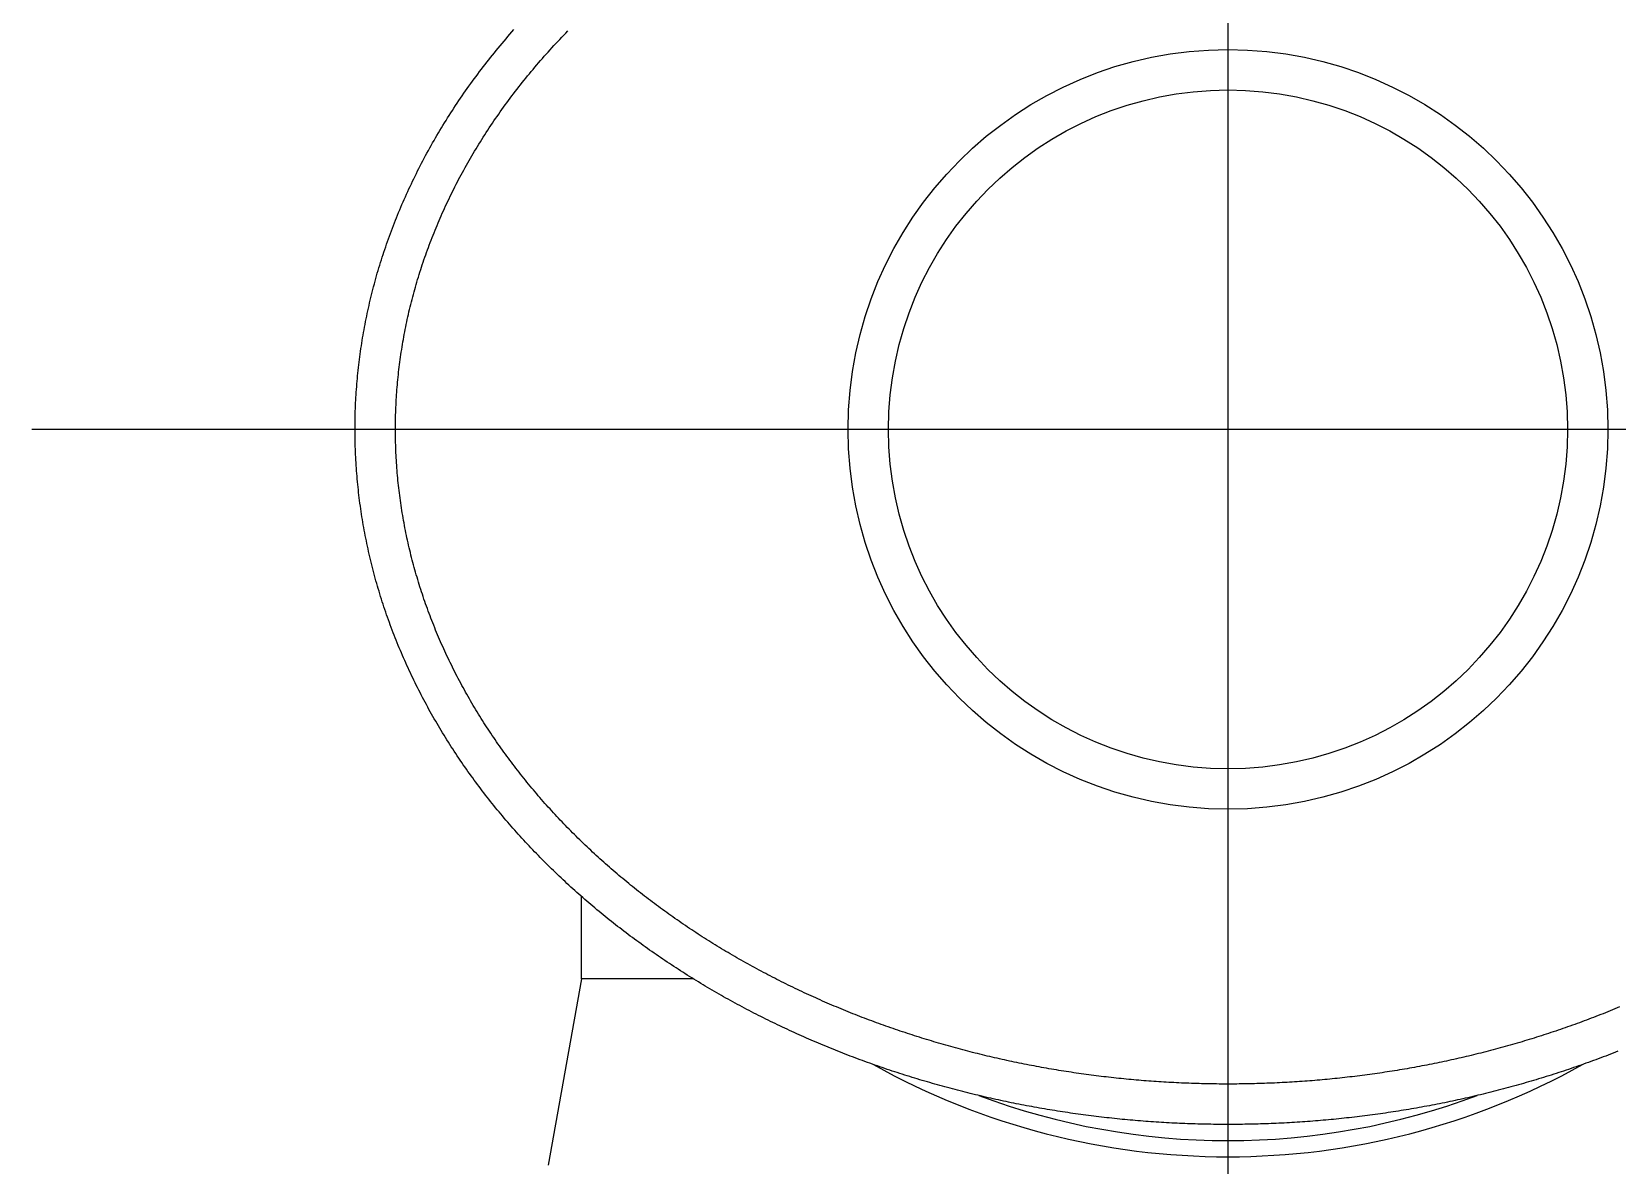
# Model space of a CAD drawing. Extents: x -10.3 to 47.7, y -18.9 to 27.3.
# Drawn here: x 32.94 to 42.75, y 16.25 to 23.26 of the extents above; entities that cross this region are included whole.
import ezdxf

# ---------------------------------------------------------------- set-up
doc = ezdxf.new("R2010")
doc.units = 0
doc.linetypes.add('CENTER', pattern=[50.8, 31.75, -6.35, 6.35, -6.35])
doc.layers.get('0').update_dxf_attribs({"linetype": 'CONTINUOUS'})
doc.layers.add('CENTER', color=1, linetype='CENTER')

msp = doc.modelspace()

# ---------------------------------------------------------------- linework, layer by layer
at = {"color": 7, "linetype": 'CONTINUOUS'}
for p, q in [((36.344192, 17.4), (36.344192, 17.911299)), ((36.344192, 17.4), (36.138346, 16.247263)), ((37.038275, 17.4), (36.344192, 17.4))]:
    msp.add_line(p, q, dxfattribs=at)
at = {"color": 7}
for points in [[(42.7567, 16.953, 0), (42.7415, 16.947, 0), (42.7264, 16.941, 0), (42.7112, 16.9351, 0), (42.696, 16.9292, 0), (42.6808, 16.9234, 0), (42.6656, 16.9176, 0), (42.6504, 16.9119, 0), (42.6352, 16.9062, 0), (42.6199, 16.9005, 0), (42.6047, 16.8949, 0), (42.5894, 16.8893, 0), (42.5741, 16.8838, 0), (42.5588, 16.8783, 0), (42.5435, 16.8728, 0), (42.5282, 16.8674, 0), (42.5129, 16.862, 0), (42.4976, 16.8567, 0), (42.4822, 16.8514, 0), (42.4668, 16.8461, 0), (42.4515, 16.8409, 0), (42.4361, 16.8358, 0), (42.4207, 16.8306, 0), (42.4053, 16.8255, 0), (42.3899, 16.8205, 0), (42.3744, 16.8155, 0), (42.359, 16.8105, 0), (42.3435, 16.8056, 0), (42.3281, 16.8007, 0), (42.3126, 16.7958, 0), (42.2971, 16.791, 0), (42.2816, 16.7863, 0), (42.2661, 16.7815, 0), (42.2506, 16.7768, 0), (42.235, 16.7722, 0), (42.2195, 16.7676, 0), (42.2039, 16.763, 0), (42.1884, 16.7585, 0), (42.1728, 16.754, 0), (42.1572, 16.7496, 0), (42.1416, 16.7452, 0), (42.126, 16.7408, 0), (42.1104, 16.7365, 0), (42.0948, 16.7322, 0), (42.0791, 16.7279, 0), (42.0635, 16.7237, 0), (42.0478, 16.7196, 0), (42.0322, 16.7154, 0), (42.0165, 16.7114, 0), (42.0008, 16.7073, 0), (41.9851, 16.7033, 0), (41.9694, 16.6993, 0), (41.9537, 16.6954, 0), (41.938, 16.6915, 0), (41.9223, 16.6877, 0), (41.9065, 16.6839, 0), (41.8908, 16.6801, 0), (41.875, 16.6764, 0), (41.8593, 16.6727, 0), (41.8435, 16.669, 0), (41.8277, 16.6654, 0), (41.812, 16.6618, 0), (41.7962, 16.6583, 0), (41.7804, 16.6548, 0), (41.7645, 16.6514, 0), (41.7487, 16.648, 0), (41.7329, 16.6446, 0), (41.7171, 16.6412, 0), (41.7012, 16.638, 0), (41.6854, 16.6347, 0), (41.6695, 16.6315, 0), (41.6537, 16.6283, 0), (41.6378, 16.6252, 0), (41.6219, 16.6221, 0), (41.606, 16.619, 0), (41.5901, 16.616, 0), (41.5742, 16.613, 0), (41.5583, 16.6101, 0), (41.5424, 16.6072, 0), (41.5265, 16.6043, 0), (41.5106, 16.6015, 0), (41.4946, 16.5987, 0), (41.4787, 16.5959, 0), (41.4627, 16.5932, 0), (41.4468, 16.5906, 0), (41.4308, 16.5879, 0), (41.4149, 16.5854, 0), (41.3989, 16.5828, 0), (41.3829, 16.5803, 0), (41.3669, 16.5778, 0), (41.3509, 16.5754, 0), (41.335, 16.573, 0), (41.319, 16.5706, 0), (41.3029, 16.5683, 0), (41.2869, 16.566, 0), (41.2709, 16.5638, 0), (41.2549, 16.5616, 0), (41.2389, 16.5594, 0), (41.2228, 16.5573, 0), (41.2068, 16.5552, 0), (41.1908, 16.5532, 0), (41.1747, 16.5512, 0), (41.1587, 16.5492, 0), (41.1426, 16.5473, 0), (41.1266, 16.5454, 0), (41.1105, 16.5435, 0), (41.0944, 16.5417, 0), (41.0784, 16.5399, 0), (41.0623, 16.5382, 0), (41.0462, 16.5365, 0), (41.0301, 16.5348, 0), (41.014, 16.5332, 0), (40.998, 16.5316, 0), (40.9819, 16.5301, 0), (40.9658, 16.5286, 0), (40.9497, 16.5271, 0), (40.9336, 16.5257, 0), (40.9174, 16.5243, 0), (40.9013, 16.5229, 0), (40.8852, 16.5216, 0), (40.8691, 16.5203, 0), (40.853, 16.5191, 0), (40.8369, 16.5179, 0), (40.8207, 16.5168, 0), (40.8046, 16.5156, 0), (40.7885, 16.5146, 0), (40.7723, 16.5135, 0), (40.7562, 16.5125, 0), (40.7401, 16.5115, 0), (40.7239, 16.5106, 0), (40.7078, 16.5097, 0), (40.6916, 16.5089, 0), (40.6755, 16.5081, 0), (40.6593, 16.5073, 0), (40.6432, 16.5066, 0), (40.627, 16.5059, 0), (40.6109, 16.5052, 0), (40.5947, 16.5046, 0), (40.5786, 16.504, 0), (40.5624, 16.5035, 0), (40.5462, 16.503, 0), (40.5301, 16.5025, 0), (40.5139, 16.5021, 0), (40.4978, 16.5017, 0), (40.4816, 16.5014, 0), (40.4654, 16.5011, 0), (40.4493, 16.5008, 0), (40.4331, 16.5006, 0), (40.4169, 16.5004, 0), (40.4008, 16.5002, 0), (40.3846, 16.5001, 0), (40.3684, 16.5, 0), (40.3523, 16.5, 0), (40.3361, 16.5, 0), (40.3199, 16.5, 0), (40.3038, 16.5001, 0), (40.2876, 16.5002, 0), (40.2714, 16.5004, 0), (40.2553, 16.5006, 0), (40.2391, 16.5008, 0), (40.2229, 16.5011, 0), (40.2068, 16.5014, 0), (40.1906, 16.5017, 0), (40.1744, 16.5021, 0), (40.1583, 16.5025, 0), (40.1421, 16.503, 0), (40.126, 16.5035, 0), (40.1098, 16.504, 0), (40.0937, 16.5046, 0), (40.0775, 16.5052, 0), (40.0613, 16.5059, 0), (40.0452, 16.5066, 0), (40.029, 16.5073, 0), (40.0129, 16.5081, 0), (39.9967, 16.5089, 0), (39.9806, 16.5098, 0), (39.9645, 16.5106, 0), (39.9483, 16.5116, 0), (39.9322, 16.5125, 0), (39.916, 16.5135, 0), (39.8999, 16.5146, 0), (39.8838, 16.5157, 0), (39.8676, 16.5168, 0), (39.8515, 16.5179, 0), (39.8354, 16.5191, 0), (39.8193, 16.5204, 0), (39.8032, 16.5216, 0), (39.787, 16.5229, 0), (39.7709, 16.5243, 0), (39.7548, 16.5257, 0), (39.7387, 16.5271, 0), (39.7226, 16.5286, 0), (39.7065, 16.5301, 0), (39.6904, 16.5316, 0), (39.6743, 16.5332, 0), (39.6582, 16.5348, 0), (39.6422, 16.5365, 0), (39.6261, 16.5382, 0), (39.61, 16.5399, 0), (39.5939, 16.5417, 0), (39.5779, 16.5435, 0), (39.5618, 16.5454, 0), (39.5458, 16.5472, 0), (39.5297, 16.5492, 0), (39.5137, 16.5511, 0), (39.4976, 16.5531, 0), (39.4816, 16.5552, 0), (39.4655, 16.5573, 0), (39.4495, 16.5594, 0), (39.4335, 16.5616, 0), (39.4175, 16.5638, 0), (39.4014, 16.566, 0), (39.3854, 16.5683, 0), (39.3694, 16.5706, 0), (39.3534, 16.573, 0), (39.3374, 16.5754, 0), (39.3215, 16.5778, 0), (39.3055, 16.5803, 0), (39.2895, 16.5828, 0), (39.2735, 16.5853, 0), (39.2576, 16.5879, 0), (39.2416, 16.5905, 0), (39.2256, 16.5932, 0), (39.2097, 16.5959, 0), (39.1938, 16.5987, 0), (39.1778, 16.6015, 0), (39.1619, 16.6043, 0), (39.146, 16.6071, 0), (39.1301, 16.61, 0), (39.1142, 16.613, 0), (39.0983, 16.616, 0), (39.0824, 16.619, 0), (39.0665, 16.6221, 0), (39.0506, 16.6252, 0), (39.0347, 16.6283, 0), (39.0189, 16.6315, 0), (39.003, 16.6347, 0), (38.9872, 16.6379, 0), (38.9713, 16.6412, 0), (38.9555, 16.6446, 0), (38.9397, 16.648, 0), (38.9238, 16.6514, 0), (38.908, 16.6548, 0), (38.8922, 16.6583, 0), (38.8764, 16.6619, 0), (38.8607, 16.6654, 0), (38.8449, 16.669, 0), (38.8291, 16.6727, 0), (38.8133, 16.6764, 0), (38.7976, 16.6801, 0), (38.7818, 16.6839, 0), (38.7661, 16.6877, 0), (38.7504, 16.6915, 0), (38.7347, 16.6954, 0), (38.719, 16.6994, 0), (38.7033, 16.7033, 0), (38.6876, 16.7073, 0), (38.6719, 16.7114, 0), (38.6562, 16.7155, 0), (38.6406, 16.7196, 0), (38.6249, 16.7238, 0), (38.6093, 16.728, 0), (38.5936, 16.7322, 0), (38.578, 16.7365, 0), (38.5624, 16.7408, 0), (38.5468, 16.7452, 0), (38.5312, 16.7496, 0), (38.5156, 16.754, 0), (38.5, 16.7585, 0), (38.4845, 16.7631, 0), (38.4689, 16.7676, 0), (38.4534, 16.7722, 0), (38.4378, 16.7769, 0), (38.4223, 16.7816, 0), (38.4068, 16.7863, 0), (38.3913, 16.791, 0), (38.3758, 16.7959, 0), (38.3603, 16.8007, 0), (38.3448, 16.8056, 0), (38.3294, 16.8105, 0), (38.3139, 16.8155, 0), (38.2985, 16.8205, 0), (38.2831, 16.8255, 0), (38.2676, 16.8306, 0), (38.2522, 16.8358, 0), (38.2368, 16.8409, 0), (38.2215, 16.8462, 0), (38.2061, 16.8514, 0), (38.1907, 16.8567, 0), (38.1754, 16.862, 0), (38.16, 16.8674, 0), (38.1447, 16.8728, 0), (38.1294, 16.8783, 0), (38.1141, 16.8838, 0), (38.0988, 16.8893, 0), (38.0836, 16.8949, 0), (38.0683, 16.9005, 0), (38.053, 16.9062, 0), (38.0378, 16.9119, 0), (38.0226, 16.9177, 0), (38.0074, 16.9234, 0), (37.9922, 16.9293, 0), (37.977, 16.9351, 0), (37.9618, 16.9411, 0), (37.9467, 16.947, 0), (37.9316, 16.953, 0), (37.9164, 16.959, 0), (37.9013, 16.9651, 0), (37.8862, 16.9712, 0), (37.8712, 16.9774, 0), (37.8561, 16.9836, 0), (37.841, 16.9898, 0), (37.826, 16.9961, 0), (37.811, 17.0025, 0), (37.796, 17.0088, 0), (37.781, 17.0152, 0), (37.766, 17.0217, 0), (37.7511, 17.0282, 0), (37.7361, 17.0347, 0), (37.7212, 17.0413, 0), (37.7063, 17.0479, 0), (37.6914, 17.0546, 0), (37.6766, 17.0613, 0), (37.6617, 17.068, 0), (37.6469, 17.0748, 0), (37.632, 17.0817, 0), (37.6172, 17.0885, 0), (37.6024, 17.0954, 0), (37.5877, 17.1024, 0), (37.5729, 17.1094, 0), (37.5582, 17.1165, 0), (37.5435, 17.1235, 0), (37.5288, 17.1307, 0), (37.5141, 17.1378, 0), (37.4994, 17.145, 0), (37.4848, 17.1523, 0), (37.4702, 17.1596, 0), (37.4555, 17.1669, 0), (37.441, 17.1743, 0), (37.4264, 17.1817, 0), (37.4118, 17.1892, 0), (37.3973, 17.1967, 0), (37.3828, 17.2043, 0), (37.3683, 17.2119, 0), (37.3538, 17.2195, 0), (37.3394, 17.2272, 0), (37.3249, 17.2349, 0), (37.3105, 17.2427, 0), (37.2961, 17.2505, 0), (37.2818, 17.2584, 0), (37.2674, 17.2663, 0), (37.2531, 17.2742, 0), (37.2388, 17.2822, 0), (37.2245, 17.2902, 0), (37.2102, 17.2983, 0), (37.196, 17.3064, 0), (37.1817, 17.3145, 0), (37.1675, 17.3227, 0), (37.1534, 17.331, 0), (37.1392, 17.3393, 0), (37.1251, 17.3476, 0), (37.111, 17.356, 0), (37.0969, 17.3644, 0), (37.0828, 17.3728, 0), (37.0688, 17.3813, 0), (37.0548, 17.3898, 0), (37.0408, 17.3984, 0), (37.0269, 17.4071, 0), (37.0129, 17.4157, 0), (36.999, 17.4244, 0), (36.9851, 17.4332, 0), (36.9713, 17.442, 0), (36.9575, 17.4508, 0), (36.9437, 17.4597, 0), (36.9299, 17.4686, 0), (36.9161, 17.4776, 0), (36.9024, 17.4866, 0), (36.8887, 17.4956, 0), (36.8751, 17.5047, 0), (36.8614, 17.5138, 0), (36.8478, 17.523, 0), (36.8342, 17.5322, 0), (36.8207, 17.5415, 0), (36.8072, 17.5508, 0), (36.7937, 17.5602, 0), (36.7802, 17.5695, 0), (36.7668, 17.579, 0), (36.7533, 17.5885, 0), (36.74, 17.598, 0), (36.7266, 17.6075, 0), (36.7133, 17.6171, 0), (36.7, 17.6268, 0), (36.6867, 17.6365, 0), (36.6735, 17.6462, 0), (36.6603, 17.656, 0), (36.6471, 17.6658, 0), (36.634, 17.6756, 0), (36.6209, 17.6855, 0), (36.6078, 17.6955, 0), (36.5948, 17.7055, 0), (36.5818, 17.7155, 0), (36.5688, 17.7256, 0), (36.5559, 17.7357, 0), (36.5429, 17.7458, 0), (36.5301, 17.756, 0), (36.5172, 17.7663, 0), (36.5044, 17.7766, 0), (36.4916, 17.7869, 0), (36.4789, 17.7973, 0), (36.4662, 17.8077, 0), (36.4535, 17.8181, 0), (36.4408, 17.8286, 0), (36.4282, 17.8392, 0), (36.4156, 17.8498, 0), (36.4031, 17.8604, 0), (36.3906, 17.8711, 0), (36.3781, 17.8818, 0), (36.3657, 17.8925, 0), (36.3533, 17.9033, 0), (36.3409, 17.9142, 0), (36.3286, 17.925, 0), (36.3163, 17.936, 0), (36.3041, 17.9469, 0), (36.2918, 17.9579, 0), (36.2796, 17.969, 0), (36.2675, 17.9801, 0), (36.2554, 17.9912, 0), (36.2433, 18.0024, 0), (36.2313, 18.0136, 0), (36.2193, 18.0249, 0), (36.2073, 18.0362, 0), (36.1954, 18.0476, 0), (36.1835, 18.059, 0), (36.1717, 18.0704, 0), (36.1599, 18.0819, 0), (36.1481, 18.0934, 0), (36.1364, 18.105, 0), (36.1247, 18.1166, 0), (36.113, 18.1283, 0), (36.1014, 18.14, 0), (36.0899, 18.1517, 0), (36.0783, 18.1635, 0), (36.0668, 18.1753, 0), (36.0554, 18.1872, 0), (36.044, 18.1991, 0), (36.0326, 18.2111, 0), (36.0212, 18.2231, 0), (36.01, 18.2352, 0), (35.9987, 18.2473, 0), (35.9875, 18.2594, 0), (35.9763, 18.2716, 0), (35.9652, 18.2838, 0), (35.9541, 18.2961, 0), (35.9431, 18.3084, 0), (35.9321, 18.3208, 0), (35.9211, 18.3332, 0), (35.9102, 18.3456, 0), (35.8994, 18.3581, 0), (35.8885, 18.3706, 0), (35.8778, 18.3832, 0), (35.867, 18.3958, 0), (35.8563, 18.4085, 0), (35.8457, 18.4212, 0), (35.8351, 18.434, 0), (35.8245, 18.4468, 0), (35.814, 18.4596, 0), (35.8036, 18.4725, 0), (35.7932, 18.4854, 0), (35.7828, 18.4984, 0), (35.7725, 18.5114, 0), (35.7622, 18.5245, 0), (35.752, 18.5376, 0), (35.7418, 18.5507, 0), (35.7317, 18.5639, 0), (35.7216, 18.5772, 0), (35.7116, 18.5904, 0), (35.7016, 18.6038, 0), (35.6917, 18.6171, 0), (35.6818, 18.6305, 0), (35.672, 18.644, 0), (35.6622, 18.6575, 0), (35.6525, 18.671, 0), (35.6428, 18.6846, 0), (35.6332, 18.6982, 0), (35.6236, 18.7119, 0), (35.6141, 18.7256, 0), (35.6046, 18.7394, 0), (35.5952, 18.7532, 0), (35.5858, 18.767, 0), (35.5765, 18.7809, 0), (35.5672, 18.7949, 0), (35.558, 18.8089, 0), (35.5488, 18.8229, 0), (35.5397, 18.8369, 0), (35.5307, 18.851, 0), (35.5217, 18.8652, 0), (35.5128, 18.8794, 0), (35.5039, 18.8936, 0), (35.495, 18.9079, 0), (35.4863, 18.9222, 0), (35.4776, 18.9366, 0), (35.4689, 18.951, 0), (35.4603, 18.9655, 0), (35.4517, 18.98, 0), (35.4433, 18.9945, 0), (35.4348, 19.0091, 0), (35.4265, 19.0237, 0), (35.4182, 19.0384, 0), (35.4099, 19.0531, 0), (35.4017, 19.0679, 0), (35.3936, 19.0826, 0), (35.3856, 19.0975, 0), (35.3776, 19.1123, 0), (35.3696, 19.1272, 0), (35.3618, 19.1421, 0), (35.354, 19.1571, 0), (35.3462, 19.1721, 0), (35.3385, 19.1872, 0), (35.3309, 19.2023, 0), (35.3234, 19.2174, 0), (35.3159, 19.2325, 0), (35.3085, 19.2477, 0), (35.3011, 19.2629, 0), (35.2938, 19.2782, 0), (35.2866, 19.2935, 0), (35.2795, 19.3088, 0), (35.2724, 19.3242, 0), (35.2654, 19.3396, 0), (35.2584, 19.355, 0), (35.2515, 19.3704, 0), (35.2447, 19.3859, 0), (35.238, 19.4014, 0), (35.2313, 19.417, 0), (35.2247, 19.4326, 0), (35.2182, 19.4482, 0), (35.2117, 19.4638, 0), (35.2053, 19.4795, 0), (35.199, 19.4952, 0), (35.1927, 19.5109, 0), (35.1866, 19.5267, 0), (35.1805, 19.5425, 0), (35.1744, 19.5583, 0), (35.1685, 19.5741, 0), (35.1626, 19.59, 0), (35.1567, 19.6059, 0), (35.151, 19.6218, 0), (35.1453, 19.6378, 0), (35.1397, 19.6538, 0), (35.1342, 19.6698, 0), (35.1287, 19.6858, 0), (35.1234, 19.7018, 0), (35.1181, 19.7179, 0), (35.1128, 19.734, 0), (35.1077, 19.7501, 0), (35.1026, 19.7663, 0), (35.0976, 19.7824, 0), (35.0927, 19.7986, 0), (35.0879, 19.8148, 0), (35.0831, 19.8311, 0), (35.0784, 19.8473, 0), (35.0738, 19.8636, 0), (35.0693, 19.8799, 0), (35.0648, 19.8962, 0), (35.0605, 19.9126, 0), (35.0562, 19.9289, 0), (35.0519, 19.9453, 0), (35.0478, 19.9617, 0), (35.0438, 19.9781, 0), (35.0398, 19.9945, 0), (35.0359, 20.011, 0), (35.0321, 20.0274, 0), (35.0283, 20.0439, 0), (35.0247, 20.0604, 0), (35.0211, 20.0769, 0), (35.0176, 20.0934, 0), (35.0142, 20.1099, 0), (35.0109, 20.1265, 0), (35.0076, 20.143, 0), (35.0045, 20.1596, 0), (35.0014, 20.1762, 0), (34.9984, 20.1928, 0), (34.9954, 20.2094, 0), (34.9926, 20.226, 0), (34.9898, 20.2427, 0), (34.9871, 20.2593, 0), (34.9845, 20.276, 0), (34.982, 20.2926, 0), (34.9795, 20.3093, 0), (34.9772, 20.326, 0), (34.9749, 20.3427, 0), (34.9727, 20.3594, 0), (34.9706, 20.3761, 0), (34.9685, 20.3928, 0), (34.9666, 20.4095, 0), (34.9647, 20.4263, 0), (34.9629, 20.443, 0), (34.9612, 20.4598, 0), (34.9596, 20.4765, 0), (34.958, 20.4933, 0), (34.9566, 20.5101, 0), (34.9552, 20.5268, 0), (34.9539, 20.5436, 0), (34.9527, 20.5604, 0), (34.9515, 20.5772, 0), (34.9505, 20.594, 0), (34.9495, 20.6108, 0), (34.9486, 20.6276, 0), (34.9478, 20.6444, 0), (34.9471, 20.6612, 0), (34.9464, 20.678, 0), (34.9459, 20.6948, 0), (34.9454, 20.7116, 0), (34.945, 20.7285, 0), (34.9447, 20.7453, 0), (34.9444, 20.7621, 0), (34.9443, 20.7789, 0), (34.9442, 20.7957, 0), (34.9442, 20.8126, 0), (34.9443, 20.8294, 0), (34.9445, 20.8462, 0), (34.9448, 20.863, 0), (34.9451, 20.8798, 0), (34.9456, 20.8967, 0), (34.9461, 20.9135, 0), (34.9467, 20.9303, 0), (34.9474, 20.9471, 0), (34.9481, 20.9639, 0), (34.949, 20.9807, 0), (34.9499, 20.9975, 0), (34.9509, 21.0143, 0), (34.952, 21.0311, 0), (34.9532, 21.0479, 0), (34.9544, 21.0647, 0), (34.9558, 21.0815, 0), (34.9572, 21.0983, 0), (34.9587, 21.1151, 0), (34.9603, 21.1319, 0), (34.962, 21.1487, 0), (34.9637, 21.1655, 0), (34.9656, 21.1823, 0), (34.9675, 21.199, 0), (34.9695, 21.2158, 0), (34.9716, 21.2326, 0), (34.9738, 21.2493, 0), (34.976, 21.2661, 0), (34.9784, 21.2829, 0), (34.9808, 21.2996, 0), (34.9833, 21.3164, 0), (34.9859, 21.3331, 0), (34.9885, 21.3498, 0), (34.9913, 21.3666, 0), (34.9941, 21.3833, 0), (34.997, 21.4, 0), (35, 21.4167, 0), (35.0031, 21.4334, 0), (35.0063, 21.4501, 0), (35.0095, 21.4668, 0), (35.0129, 21.4835, 0), (35.0163, 21.5002, 0), (35.0198, 21.5169, 0), (35.0234, 21.5335, 0), (35.027, 21.5502, 0), (35.0308, 21.5668, 0), (35.0346, 21.5835, 0), (35.0385, 21.6001, 0), (35.0425, 21.6167, 0), (35.0466, 21.6333, 0), (35.0507, 21.6499, 0), (35.055, 21.6665, 0), (35.0593, 21.6831, 0), (35.0637, 21.6997, 0), (35.0682, 21.7162, 0), (35.0728, 21.7328, 0), (35.0774, 21.7493, 0), (35.0822, 21.7658, 0), (35.087, 21.7823, 0), (35.0919, 21.7989, 0), (35.0969, 21.8153, 0), (35.102, 21.8318, 0), (35.1071, 21.8483, 0), (35.1124, 21.8648, 0), (35.1177, 21.8812, 0), (35.1231, 21.8976, 0), (35.1286, 21.9141, 0), (35.1341, 21.9305, 0), (35.1398, 21.9469, 0), (35.1455, 21.9632, 0), (35.1514, 21.9796, 0), (35.1573, 21.9959, 0), (35.1632, 22.0123, 0), (35.1693, 22.0286, 0), (35.1755, 22.0449, 0), (35.1817, 22.0612, 0), (35.188, 22.0775, 0), (35.1944, 22.0937, 0), (35.2009, 22.11, 0), (35.2075, 22.1262, 0), (35.2141, 22.1424, 0), (35.2208, 22.1586, 0), (35.2276, 22.1747, 0), (35.2345, 22.1909, 0), (35.2415, 22.207, 0), (35.2486, 22.2231, 0), (35.2557, 22.2392, 0), (35.2629, 22.2553, 0), (35.2702, 22.2714, 0), (35.2776, 22.2874, 0), (35.2851, 22.3034, 0), (35.2926, 22.3194, 0), (35.3002, 22.3354, 0), (35.3079, 22.3513, 0), (35.3157, 22.3673, 0), (35.3236, 22.3832, 0), (35.3315, 22.3991, 0), (35.3396, 22.4149, 0), (35.3477, 22.4308, 0), (35.3559, 22.4466, 0), (35.3641, 22.4624, 0), (35.3725, 22.4782, 0), (35.3809, 22.4939, 0), (35.3894, 22.5097, 0), (35.398, 22.5254, 0), (35.4067, 22.5411, 0), (35.4154, 22.5567, 0), (35.4243, 22.5724, 0), (35.4332, 22.588, 0), (35.4422, 22.6035, 0), (35.4512, 22.6191, 0), (35.4604, 22.6346, 0), (35.4696, 22.6501, 0), (35.4789, 22.6656, 0), (35.4883, 22.6811, 0), (35.4978, 22.6965, 0), (35.5073, 22.7119, 0), (35.517, 22.7272, 0), (35.5267, 22.7426, 0), (35.5364, 22.7579, 0), (35.5463, 22.7732, 0), (35.5562, 22.7884, 0), (35.5663, 22.8037, 0), (35.5764, 22.8189, 0), (35.5865, 22.834, 0), (35.5968, 22.8492, 0), (35.6071, 22.8643, 0), (35.6175, 22.8793, 0), (35.628, 22.8944, 0), (35.6386, 22.9094, 0), (35.6492, 22.9244, 0), (35.66, 22.9393, 0), (35.6708, 22.9543, 0), (35.6817, 22.9692, 0), (35.6926, 22.984, 0), (35.7037, 22.9988, 0), (35.7148, 23.0136, 0), (35.726, 23.0284, 0), (35.7372, 23.0431, 0), (35.7486, 23.0578, 0), (35.76, 23.0724, 0), (35.7715, 23.0871, 0), (35.7831, 23.1016, 0), (35.7947, 23.1162, 0), (35.8064, 23.1307, 0), (35.8182, 23.1452, 0), (35.83, 23.1596, 0), (35.842, 23.174, 0), (35.854, 23.1883, 0), (35.866, 23.2027, 0), (35.8782, 23.2169, 0), (35.8904, 23.2312, 0), (35.9027, 23.2454, 0), (35.915, 23.2595, 0), (35.9274, 23.2736, 0)], [(42.7655, 17.2266, 0), (42.7511, 17.2206, 0), (42.7366, 17.2146, 0), (42.7222, 17.2087, 0), (42.7077, 17.2028, 0), (42.6933, 17.1969, 0), (42.6788, 17.1911, 0), (42.6643, 17.1853, 0), (42.6498, 17.1795, 0), (42.6352, 17.1738, 0), (42.6207, 17.1682, 0), (42.6061, 17.1625, 0), (42.5916, 17.1569, 0), (42.577, 17.1514, 0), (42.5624, 17.1459, 0), (42.5478, 17.1404, 0), (42.5332, 17.135, 0), (42.5185, 17.1296, 0), (42.5039, 17.1242, 0), (42.4892, 17.1189, 0), (42.4746, 17.1136, 0), (42.4599, 17.1084, 0), (42.4452, 17.1032, 0), (42.4305, 17.098, 0), (42.4158, 17.0929, 0), (42.401, 17.0878, 0), (42.3863, 17.0828, 0), (42.3715, 17.0778, 0), (42.3568, 17.0728, 0), (42.342, 17.0679, 0), (42.3272, 17.063, 0), (42.3124, 17.0582, 0), (42.2976, 17.0534, 0), (42.2827, 17.0486, 0), (42.2679, 17.0439, 0), (42.253, 17.0392, 0), (42.2382, 17.0345, 0), (42.2233, 17.0299, 0), (42.2084, 17.0253, 0), (42.1935, 17.0208, 0), (42.1786, 17.0163, 0), (42.1637, 17.0118, 0), (42.1488, 17.0074, 0), (42.1338, 17.003, 0), (42.1189, 16.9987, 0), (42.1039, 16.9943, 0), (42.0889, 16.9901, 0), (42.074, 16.9858, 0), (42.059, 16.9816, 0), (42.044, 16.9775, 0), (42.029, 16.9734, 0), (42.0139, 16.9693, 0), (41.9989, 16.9653, 0), (41.9839, 16.9612, 0), (41.9688, 16.9573, 0), (41.9537, 16.9534, 0), (41.9387, 16.9495, 0), (41.9236, 16.9456, 0), (41.9085, 16.9418, 0), (41.8934, 16.938, 0), (41.8783, 16.9343, 0), (41.8632, 16.9306, 0), (41.848, 16.9269, 0), (41.8329, 16.9233, 0), (41.8178, 16.9197, 0), (41.8026, 16.9162, 0), (41.7874, 16.9127, 0), (41.7723, 16.9092, 0), (41.7571, 16.9058, 0), (41.7419, 16.9024, 0), (41.7267, 16.899, 0), (41.7115, 16.8957, 0), (41.6963, 16.8924, 0), (41.6811, 16.8892, 0), (41.6658, 16.886, 0), (41.6506, 16.8828, 0), (41.6354, 16.8797, 0), (41.6201, 16.8766, 0), (41.6048, 16.8735, 0), (41.5896, 16.8705, 0), (41.5743, 16.8675, 0), (41.559, 16.8646, 0), (41.5437, 16.8617, 0), (41.5284, 16.8588, 0), (41.5131, 16.856, 0), (41.4978, 16.8532, 0), (41.4825, 16.8504, 0), (41.4672, 16.8477, 0), (41.4519, 16.845, 0), (41.4365, 16.8424, 0), (41.4212, 16.8398, 0), (41.4058, 16.8372, 0), (41.3905, 16.8347, 0), (41.3751, 16.8322, 0), (41.3597, 16.8297, 0), (41.3444, 16.8273, 0), (41.329, 16.8249, 0), (41.3136, 16.8226, 0), (41.2982, 16.8203, 0), (41.2828, 16.818, 0), (41.2674, 16.8158, 0), (41.252, 16.8136, 0), (41.2366, 16.8114, 0), (41.2212, 16.8093, 0), (41.2057, 16.8072, 0), (41.1903, 16.8052, 0), (41.1749, 16.8032, 0), (41.1594, 16.8012, 0), (41.144, 16.7993, 0), (41.1285, 16.7974, 0), (41.1131, 16.7955, 0), (41.0976, 16.7937, 0), (41.0822, 16.7919, 0), (41.0667, 16.7902, 0), (41.0512, 16.7884, 0), (41.0357, 16.7868, 0), (41.0203, 16.7851, 0), (41.0048, 16.7835, 0), (40.9893, 16.782, 0), (40.9738, 16.7805, 0), (40.9583, 16.779, 0), (40.9428, 16.7775, 0), (40.9273, 16.7761, 0), (40.9118, 16.7747, 0), (40.8963, 16.7734, 0), (40.8808, 16.7721, 0), (40.8652, 16.7708, 0), (40.8497, 16.7696, 0), (40.8342, 16.7684, 0), (40.8187, 16.7673, 0), (40.8031, 16.7661, 0), (40.7876, 16.7651, 0), (40.7721, 16.764, 0), (40.7565, 16.763, 0), (40.741, 16.7621, 0), (40.7255, 16.7611, 0), (40.7099, 16.7602, 0), (40.6944, 16.7594, 0), (40.6788, 16.7586, 0), (40.6633, 16.7578, 0), (40.6477, 16.757, 0), (40.6322, 16.7563, 0), (40.6166, 16.7557, 0), (40.601, 16.755, 0), (40.5855, 16.7544, 0), (40.5699, 16.7539, 0), (40.5544, 16.7534, 0), (40.5388, 16.7529, 0), (40.5232, 16.7524, 0), (40.5077, 16.752, 0), (40.4921, 16.7517, 0), (40.4765, 16.7513, 0), (40.461, 16.751, 0), (40.4454, 16.7508, 0), (40.4298, 16.7505, 0), (40.4143, 16.7504, 0), (40.3987, 16.7502, 0), (40.3831, 16.7501, 0), (40.3675, 16.75, 0), (40.352, 16.75, 0), (40.3364, 16.75, 0), (40.3208, 16.75, 0), (40.3053, 16.7501, 0), (40.2897, 16.7502, 0), (40.2741, 16.7504, 0), (40.2585, 16.7505, 0), (40.243, 16.7508, 0), (40.2274, 16.751, 0), (40.2118, 16.7513, 0), (40.1963, 16.7517, 0), (40.1807, 16.752, 0), (40.1651, 16.7524, 0), (40.1496, 16.7529, 0), (40.134, 16.7534, 0), (40.1185, 16.7539, 0), (40.1029, 16.7545, 0), (40.0873, 16.755, 0), (40.0718, 16.7557, 0), (40.0562, 16.7563, 0), (40.0407, 16.7571, 0), (40.0251, 16.7578, 0), (40.0096, 16.7586, 0), (39.994, 16.7594, 0), (39.9785, 16.7603, 0), (39.9629, 16.7611, 0), (39.9474, 16.7621, 0), (39.9318, 16.763, 0), (39.9163, 16.764, 0), (39.9008, 16.7651, 0), (39.8852, 16.7662, 0), (39.8697, 16.7673, 0), (39.8542, 16.7684, 0), (39.8387, 16.7696, 0), (39.8231, 16.7708, 0), (39.8076, 16.7721, 0), (39.7921, 16.7734, 0), (39.7766, 16.7747, 0), (39.7611, 16.7761, 0), (39.7456, 16.7775, 0), (39.7301, 16.779, 0), (39.7146, 16.7805, 0), (39.6991, 16.782, 0), (39.6836, 16.7835, 0), (39.6681, 16.7851, 0), (39.6526, 16.7868, 0), (39.6372, 16.7884, 0), (39.6217, 16.7901, 0), (39.6062, 16.7919, 0), (39.5908, 16.7937, 0), (39.5753, 16.7955, 0), (39.5599, 16.7974, 0), (39.5444, 16.7992, 0), (39.529, 16.8012, 0), (39.5135, 16.8031, 0), (39.4981, 16.8052, 0), (39.4827, 16.8072, 0), (39.4672, 16.8093, 0), (39.4518, 16.8114, 0), (39.4364, 16.8136, 0), (39.421, 16.8157, 0), (39.4056, 16.818, 0), (39.3902, 16.8202, 0), (39.3748, 16.8226, 0), (39.3594, 16.8249, 0), (39.344, 16.8273, 0), (39.3287, 16.8297, 0), (39.3133, 16.8322, 0), (39.2979, 16.8346, 0), (39.2826, 16.8372, 0), (39.2672, 16.8397, 0), (39.2519, 16.8424, 0), (39.2365, 16.845, 0), (39.2212, 16.8477, 0), (39.2059, 16.8504, 0), (39.1906, 16.8531, 0), (39.1753, 16.8559, 0), (39.1599, 16.8588, 0), (39.1447, 16.8616, 0), (39.1294, 16.8645, 0), (39.1141, 16.8675, 0), (39.0988, 16.8705, 0), (39.0835, 16.8735, 0), (39.0683, 16.8766, 0), (39.053, 16.8796, 0), (39.0378, 16.8828, 0), (39.0225, 16.8859, 0), (39.0073, 16.8892, 0), (38.9921, 16.8924, 0), (38.9769, 16.8957, 0), (38.9617, 16.899, 0), (38.9465, 16.9024, 0), (38.9313, 16.9058, 0), (38.9161, 16.9092, 0), (38.9009, 16.9127, 0), (38.8858, 16.9162, 0), (38.8706, 16.9197, 0), (38.8555, 16.9233, 0), (38.8403, 16.9269, 0), (38.8252, 16.9306, 0), (38.8101, 16.9343, 0), (38.795, 16.938, 0), (38.7799, 16.9418, 0), (38.7648, 16.9456, 0), (38.7497, 16.9495, 0), (38.7346, 16.9534, 0), (38.7196, 16.9573, 0), (38.7045, 16.9613, 0), (38.6895, 16.9653, 0), (38.6745, 16.9693, 0), (38.6594, 16.9734, 0), (38.6444, 16.9775, 0), (38.6294, 16.9817, 0), (38.6144, 16.9859, 0), (38.5994, 16.9901, 0), (38.5845, 16.9944, 0), (38.5695, 16.9987, 0), (38.5546, 17.003, 0), (38.5396, 17.0074, 0), (38.5247, 17.0118, 0), (38.5098, 17.0163, 0), (38.4949, 17.0208, 0), (38.48, 17.0253, 0), (38.4651, 17.0299, 0), (38.4502, 17.0345, 0), (38.4353, 17.0392, 0), (38.4205, 17.0439, 0), (38.4056, 17.0486, 0), (38.3908, 17.0534, 0), (38.376, 17.0582, 0), (38.3612, 17.063, 0), (38.3464, 17.0679, 0), (38.3316, 17.0729, 0), (38.3168, 17.0778, 0), (38.302, 17.0828, 0), (38.2873, 17.0879, 0), (38.2725, 17.0929, 0), (38.2578, 17.0981, 0), (38.2431, 17.1032, 0), (38.2284, 17.1084, 0), (38.2137, 17.1137, 0), (38.199, 17.1189, 0), (38.1844, 17.1243, 0), (38.1697, 17.1296, 0), (38.1551, 17.135, 0), (38.1404, 17.1404, 0), (38.1258, 17.1459, 0), (38.1112, 17.1514, 0), (38.0966, 17.157, 0), (38.0821, 17.1626, 0), (38.0675, 17.1682, 0), (38.053, 17.1739, 0), (38.0385, 17.1796, 0), (38.0239, 17.1853, 0), (38.0094, 17.1911, 0), (37.995, 17.1969, 0), (37.9805, 17.2028, 0), (37.966, 17.2087, 0), (37.9516, 17.2146, 0), (37.9372, 17.2206, 0), (37.9228, 17.2267, 0), (37.9084, 17.2327, 0), (37.894, 17.2388, 0), (37.8797, 17.245, 0), (37.8653, 17.2511, 0), (37.851, 17.2574, 0), (37.8367, 17.2636, 0), (37.8224, 17.2699, 0), (37.8081, 17.2763, 0), (37.7939, 17.2827, 0), (37.7796, 17.2891, 0), (37.7654, 17.2955, 0), (37.7512, 17.302, 0), (37.737, 17.3086, 0), (37.7228, 17.3152, 0), (37.7087, 17.3218, 0), (37.6945, 17.3284, 0), (37.6804, 17.3351, 0), (37.6663, 17.3419, 0), (37.6522, 17.3487, 0), (37.6381, 17.3555, 0), (37.6241, 17.3623, 0), (37.6101, 17.3692, 0), (37.5961, 17.3762, 0), (37.5821, 17.3832, 0), (37.5681, 17.3902, 0), (37.5541, 17.3972, 0), (37.5402, 17.4043, 0), (37.5263, 17.4115, 0), (37.5124, 17.4187, 0), (37.4985, 17.4259, 0), (37.4847, 17.4331, 0), (37.4708, 17.4404, 0), (37.457, 17.4478, 0), (37.4432, 17.4552, 0), (37.4294, 17.4626, 0), (37.4157, 17.4701, 0), (37.402, 17.4776, 0), (37.3882, 17.4851, 0), (37.3745, 17.4927, 0), (37.3609, 17.5003, 0), (37.3472, 17.508, 0), (37.3336, 17.5157, 0), (37.32, 17.5234, 0), (37.3064, 17.5312, 0), (37.2929, 17.5391, 0), (37.2793, 17.5469, 0), (37.2658, 17.5548, 0), (37.2523, 17.5628, 0), (37.2389, 17.5708, 0), (37.2254, 17.5788, 0), (37.212, 17.5869, 0), (37.1986, 17.595, 0), (37.1852, 17.6031, 0), (37.1719, 17.6113, 0), (37.1586, 17.6195, 0), (37.1453, 17.6278, 0), (37.132, 17.6361, 0), (37.1188, 17.6445, 0), (37.1056, 17.6528, 0), (37.0924, 17.6613, 0), (37.0793, 17.6697, 0), (37.0661, 17.6782, 0), (37.053, 17.6868, 0), (37.0399, 17.6954, 0), (37.0269, 17.704, 0), (37.0139, 17.7126, 0), (37.0009, 17.7213, 0), (36.9879, 17.7301, 0), (36.975, 17.7389, 0), (36.9621, 17.7477, 0), (36.9492, 17.7566, 0), (36.9363, 17.7655, 0), (36.9235, 17.7744, 0), (36.9107, 17.7834, 0), (36.8979, 17.7924, 0), (36.8852, 17.8015, 0), (36.8725, 17.8106, 0), (36.8598, 17.8197, 0), (36.8472, 17.8289, 0), (36.8346, 17.8381, 0), (36.822, 17.8474, 0), (36.8094, 17.8567, 0), (36.7969, 17.866, 0), (36.7844, 17.8754, 0), (36.7719, 17.8848, 0), (36.7595, 17.8942, 0), (36.7471, 17.9037, 0), (36.7347, 17.9133, 0), (36.7224, 17.9228, 0), (36.7101, 17.9324, 0), (36.6978, 17.9421, 0), (36.6856, 17.9518, 0), (36.6734, 17.9615, 0), (36.6612, 17.9713, 0), (36.6491, 17.9811, 0), (36.637, 17.9909, 0), (36.6249, 18.0008, 0), (36.6129, 18.0108, 0), (36.6008, 18.0207, 0), (36.5889, 18.0307, 0), (36.5769, 18.0408, 0), (36.565, 18.0509, 0), (36.5532, 18.061, 0), (36.5413, 18.0712, 0), (36.5295, 18.0814, 0), (36.5178, 18.0916, 0), (36.506, 18.1019, 0), (36.4944, 18.1122, 0), (36.4827, 18.1226, 0), (36.4711, 18.133, 0), (36.4595, 18.1434, 0), (36.4479, 18.1539, 0), (36.4364, 18.1644, 0), (36.425, 18.1749, 0), (36.4135, 18.1855, 0), (36.4021, 18.1962, 0), (36.3908, 18.2068, 0), (36.3794, 18.2175, 0), (36.3682, 18.2283, 0), (36.3569, 18.2391, 0), (36.3457, 18.2499, 0), (36.3345, 18.2608, 0), (36.3234, 18.2717, 0), (36.3123, 18.2826, 0), (36.3012, 18.2936, 0), (36.2902, 18.3047, 0), (36.2792, 18.3157, 0), (36.2683, 18.3268, 0), (36.2574, 18.338, 0), (36.2465, 18.3492, 0), (36.2357, 18.3604, 0), (36.2249, 18.3717, 0), (36.2141, 18.383, 0), (36.2034, 18.3943, 0), (36.1927, 18.4057, 0), (36.1821, 18.4172, 0), (36.1715, 18.4286, 0), (36.161, 18.4401, 0), (36.1505, 18.4517, 0), (36.14, 18.4633, 0), (36.1296, 18.4749, 0), (36.1192, 18.4866, 0), (36.1089, 18.4983, 0), (36.0986, 18.51, 0), (36.0883, 18.5218, 0), (36.0781, 18.5336, 0), (36.0679, 18.5455, 0), (36.0578, 18.5574, 0), (36.0477, 18.5693, 0), (36.0377, 18.5813, 0), (36.0277, 18.5934, 0), (36.0178, 18.6054, 0), (36.0079, 18.6175, 0), (35.998, 18.6297, 0), (35.9882, 18.6418, 0), (35.9784, 18.6541, 0), (35.9687, 18.6663, 0), (35.9591, 18.6786, 0), (35.9494, 18.691, 0), (35.9399, 18.7033, 0), (35.9303, 18.7158, 0), (35.9208, 18.7282, 0), (35.9114, 18.7407, 0), (35.902, 18.7533, 0), (35.8927, 18.7658, 0), (35.8834, 18.7784, 0), (35.8741, 18.7911, 0), (35.8649, 18.8038, 0), (35.8558, 18.8165, 0), (35.8467, 18.8293, 0), (35.8376, 18.8421, 0), (35.8286, 18.8549, 0), (35.8197, 18.8678, 0), (35.8108, 18.8808, 0), (35.8019, 18.8937, 0), (35.7931, 18.9067, 0), (35.7844, 18.9198, 0), (35.7757, 18.9329, 0), (35.767, 18.946, 0), (35.7584, 18.9592, 0), (35.7499, 18.9724, 0), (35.7414, 18.9856, 0), (35.733, 18.9989, 0), (35.7246, 19.0122, 0), (35.7162, 19.0255, 0), (35.708, 19.0389, 0), (35.6997, 19.0524, 0), (35.6916, 19.0658, 0), (35.6834, 19.0794, 0), (35.6754, 19.0929, 0), (35.6674, 19.1065, 0), (35.6594, 19.1201, 0), (35.6515, 19.1338, 0), (35.6437, 19.1475, 0), (35.6359, 19.1612, 0), (35.6282, 19.175, 0), (35.6205, 19.1888, 0), (35.6129, 19.2026, 0), (35.6054, 19.2165, 0), (35.5979, 19.2304, 0), (35.5905, 19.2443, 0), (35.5831, 19.2583, 0), (35.5758, 19.2723, 0), (35.5686, 19.2863, 0), (35.5614, 19.3004, 0), (35.5543, 19.3145, 0), (35.5472, 19.3286, 0), (35.5402, 19.3428, 0), (35.5333, 19.357, 0), (35.5264, 19.3712, 0), (35.5196, 19.3855, 0), (35.5129, 19.3998, 0), (35.5062, 19.4141, 0), (35.4996, 19.4284, 0), (35.4931, 19.4428, 0), (35.4866, 19.4572, 0), (35.4801, 19.4716, 0), (35.4738, 19.4861, 0), (35.4675, 19.5006, 0), (35.4613, 19.5151, 0), (35.4551, 19.5296, 0), (35.449, 19.5442, 0), (35.443, 19.5588, 0), (35.437, 19.5734, 0), (35.4311, 19.588, 0), (35.4253, 19.6027, 0), (35.4195, 19.6174, 0), (35.4138, 19.6321, 0), (35.4082, 19.6468, 0), (35.4026, 19.6616, 0), (35.3971, 19.6764, 0), (35.3917, 19.6912, 0), (35.3864, 19.706, 0), (35.3811, 19.7209, 0), (35.3759, 19.7358, 0), (35.3707, 19.7507, 0), (35.3657, 19.7656, 0), (35.3607, 19.7805, 0), (35.3557, 19.7955, 0), (35.3509, 19.8105, 0), (35.3461, 19.8255, 0), (35.3413, 19.8405, 0), (35.3367, 19.8556, 0), (35.3321, 19.8706, 0), (35.3276, 19.8857, 0), (35.3232, 19.9008, 0), (35.3188, 19.9159, 0), (35.3145, 19.9311, 0), (35.3103, 19.9462, 0), (35.3062, 19.9614, 0), (35.3021, 19.9766, 0), (35.2981, 19.9918, 0), (35.2942, 20.007, 0), (35.2904, 20.0222, 0), (35.2866, 20.0375, 0), (35.2829, 20.0527, 0), (35.2793, 20.068, 0), (35.2757, 20.0833, 0), (35.2723, 20.0986, 0), (35.2689, 20.1139, 0), (35.2656, 20.1293, 0), (35.2623, 20.1446, 0), (35.2591, 20.16, 0), (35.2561, 20.1753, 0), (35.253, 20.1907, 0), (35.2501, 20.2061, 0), (35.2472, 20.2215, 0), (35.2444, 20.2369, 0), (35.2417, 20.2523, 0), (35.2391, 20.2677, 0), (35.2365, 20.2832, 0), (35.234, 20.2986, 0), (35.2316, 20.3141, 0), (35.2292, 20.3295, 0), (35.227, 20.345, 0), (35.2248, 20.3605, 0), (35.2227, 20.376, 0), (35.2206, 20.3915, 0), (35.2187, 20.407, 0), (35.2168, 20.4225, 0), (35.2149, 20.438, 0), (35.2132, 20.4535, 0), (35.2115, 20.469, 0), (35.21, 20.4846, 0), (35.2085, 20.5001, 0), (35.207, 20.5157, 0), (35.2057, 20.5312, 0), (35.2044, 20.5468, 0), (35.2032, 20.5623, 0), (35.202, 20.5779, 0), (35.201, 20.5934, 0), (35.2, 20.609, 0), (35.1991, 20.6246, 0), (35.1983, 20.6402, 0), (35.1975, 20.6558, 0), (35.1968, 20.6713, 0), (35.1963, 20.6869, 0), (35.1957, 20.7025, 0), (35.1953, 20.7181, 0), (35.1949, 20.7337, 0), (35.1946, 20.7493, 0), (35.1944, 20.7649, 0), (35.1943, 20.7805, 0), (35.1942, 20.7961, 0), (35.1942, 20.8116, 0), (35.1943, 20.8272, 0), (35.1945, 20.8428, 0), (35.1947, 20.8584, 0), (35.1951, 20.874, 0), (35.1955, 20.8896, 0), (35.1959, 20.9052, 0), (35.1965, 20.9208, 0), (35.1971, 20.9364, 0), (35.1978, 20.9519, 0), (35.1986, 20.9675, 0), (35.1995, 20.9831, 0), (35.2004, 20.9987, 0), (35.2014, 21.0143, 0), (35.2025, 21.0298, 0), (35.2037, 21.0454, 0), (35.2049, 21.061, 0), (35.2063, 21.0766, 0), (35.2077, 21.0921, 0), (35.2091, 21.1077, 0), (35.2107, 21.1233, 0), (35.2123, 21.1388, 0), (35.214, 21.1544, 0), (35.2158, 21.17, 0), (35.2177, 21.1855, 0), (35.2196, 21.2011, 0), (35.2216, 21.2166, 0), (35.2237, 21.2322, 0), (35.2259, 21.2477, 0), (35.2281, 21.2633, 0), (35.2304, 21.2788, 0), (35.2328, 21.2944, 0), (35.2353, 21.3099, 0), (35.2379, 21.3254, 0), (35.2405, 21.3409, 0), (35.2432, 21.3565, 0), (35.246, 21.372, 0), (35.2488, 21.3875, 0), (35.2518, 21.403, 0), (35.2548, 21.4185, 0), (35.2579, 21.434, 0), (35.2611, 21.4495, 0), (35.2643, 21.4649, 0), (35.2676, 21.4804, 0), (35.271, 21.4959, 0), (35.2745, 21.5113, 0), (35.2781, 21.5268, 0), (35.2817, 21.5422, 0), (35.2854, 21.5577, 0), (35.2892, 21.5731, 0), (35.2931, 21.5885, 0), (35.297, 21.604, 0), (35.301, 21.6194, 0), (35.3051, 21.6348, 0), (35.3093, 21.6502, 0), (35.3136, 21.6656, 0), (35.3179, 21.6809, 0), (35.3223, 21.6963, 0), (35.3268, 21.7117, 0), (35.3314, 21.727, 0), (35.336, 21.7424, 0), (35.3407, 21.7577, 0), (35.3455, 21.773, 0), (35.3504, 21.7884, 0), (35.3554, 21.8037, 0), (35.3604, 21.819, 0), (35.3655, 21.8342, 0), (35.3707, 21.8495, 0), (35.3759, 21.8648, 0), (35.3813, 21.88, 0), (35.3867, 21.8953, 0), (35.3922, 21.9105, 0), (35.3978, 21.9257, 0), (35.4034, 21.9409, 0), (35.4092, 21.9561, 0), (35.415, 21.9713, 0), (35.4209, 21.9865, 0), (35.4268, 22.0016, 0), (35.4329, 22.0168, 0), (35.439, 22.0319, 0), (35.4452, 22.047, 0), (35.4515, 22.0621, 0), (35.4578, 22.0772, 0), (35.4643, 22.0923, 0), (35.4708, 22.1073, 0), (35.4773, 22.1224, 0), (35.484, 22.1374, 0), (35.4907, 22.1524, 0), (35.4976, 22.1674, 0), (35.5045, 22.1824, 0), (35.5114, 22.1973, 0), (35.5185, 22.2123, 0), (35.5256, 22.2272, 0), (35.5328, 22.2421, 0), (35.5401, 22.257, 0), (35.5474, 22.2719, 0), (35.5549, 22.2867, 0), (35.5624, 22.3016, 0), (35.5699, 22.3164, 0), (35.5776, 22.3312, 0), (35.5853, 22.346, 0), (35.5932, 22.3607, 0), (35.601, 22.3755, 0), (35.609, 22.3902, 0), (35.6171, 22.4049, 0), (35.6252, 22.4196, 0), (35.6334, 22.4342, 0), (35.6416, 22.4489, 0), (35.65, 22.4635, 0), (35.6584, 22.4781, 0), (35.6669, 22.4927, 0), (35.6755, 22.5072, 0), (35.6841, 22.5217, 0), (35.6929, 22.5362, 0), (35.7017, 22.5507, 0), (35.7105, 22.5652, 0), (35.7195, 22.5796, 0), (35.7285, 22.594, 0), (35.7376, 22.6084, 0), (35.7468, 22.6228, 0), (35.7561, 22.6371, 0), (35.7654, 22.6515, 0), (35.7748, 22.6658, 0), (35.7843, 22.68, 0), (35.7938, 22.6943, 0), (35.8035, 22.7085, 0), (35.8132, 22.7227, 0), (35.8229, 22.7368, 0), (35.8328, 22.751, 0), (35.8427, 22.7651, 0), (35.8527, 22.7792, 0), (35.8628, 22.7932, 0), (35.873, 22.8073, 0), (35.8832, 22.8213, 0), (35.8935, 22.8352, 0), (35.9039, 22.8492, 0), (35.9144, 22.8631, 0), (35.9249, 22.877, 0), (35.9355, 22.8908, 0), (35.9462, 22.9047, 0), (35.957, 22.9185, 0), (35.9678, 22.9322, 0), (35.9787, 22.946, 0), (35.9896, 22.9597, 0), (36.0007, 22.9733, 0), (36.0118, 22.987, 0), (36.023, 23.0006, 0), (36.0342, 23.0142, 0), (36.0455, 23.0277, 0), (36.0569, 23.0412, 0), (36.0683, 23.0547, 0), (36.0799, 23.0681, 0), (36.0915, 23.0815, 0), (36.1031, 23.0948, 0), (36.1148, 23.1082, 0), (36.1266, 23.1214, 0), (36.1385, 23.1347, 0), (36.1504, 23.1479, 0), (36.1624, 23.1611, 0), (36.1744, 23.1742, 0), (36.1865, 23.1873, 0), (36.1987, 23.2003, 0), (36.2109, 23.2133, 0), (36.2232, 23.2263, 0), (36.2356, 23.2392, 0), (36.248, 23.2521, 0), (36.2605, 23.265, 0)]]:
    msp.add_polyline3d(points, dxfattribs=at)
at = {"color": 7, "linetype": 'CONTINUOUS'}
for radius in [2.35, 2.1]:
    msp.add_circle((40.344192, 20.8), radius, dxfattribs=at)
for radius, start, end in [(4.5, 240.8323866, 299.1676134), (4.4, 249.4855318, 290.5144682)]:
    msp.add_arc((40.344192, 20.8), radius, start, end, dxfattribs=at)
at = {"layer": 'CENTER', "color": 1, "linetype": 'CENTER'}
for p, q in [((40.344192, 27.3), (40.344192, -2)), ((47.74419, 20.8), (32.944216, 20.8))]:
    msp.add_line(p, q, dxfattribs=at)

doc.saveas('drawing.dxf')
